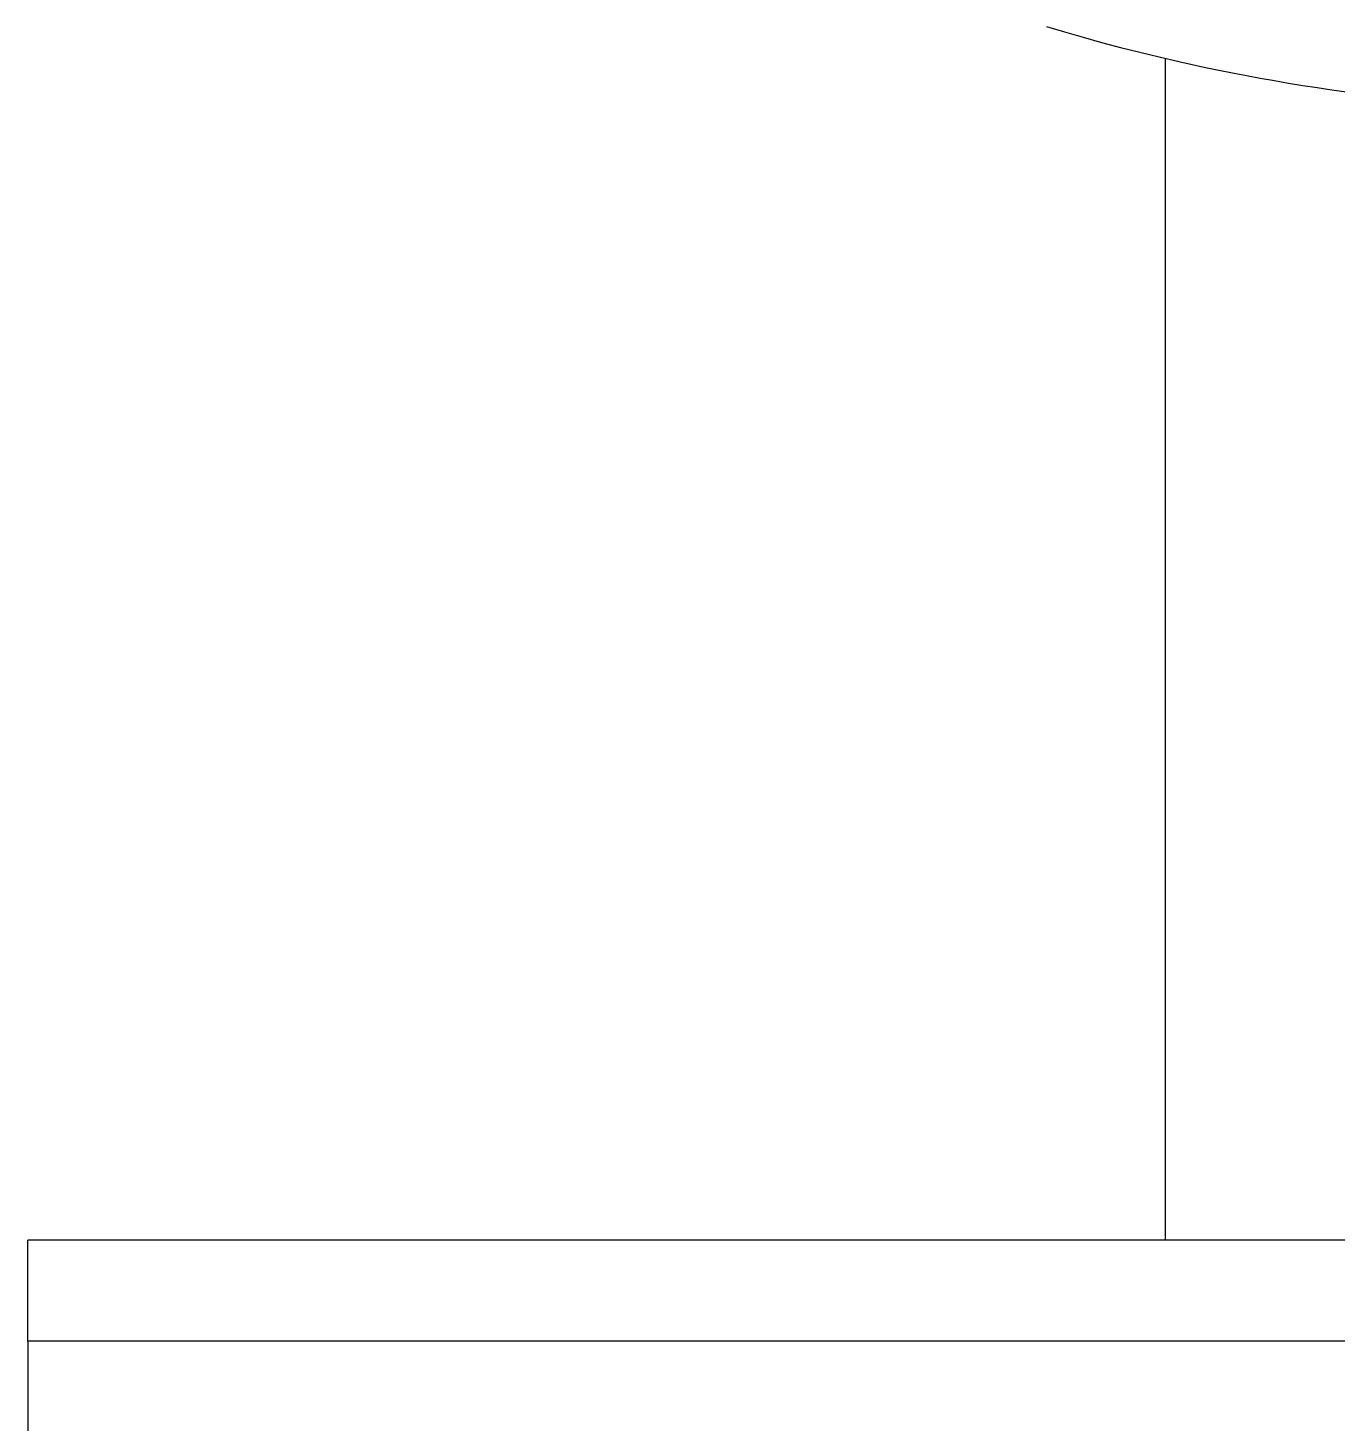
# Model space of a CAD drawing. Extents: x -13345 to 10098, y -1643 to 9113.
# Drawn here: x -8326.33 to -8318.22, y 113.27 to 121.91 of the extents above; entities that cross this region are included whole.
import ezdxf

# ---------------------------------------------------------------- set-up
doc = ezdxf.new("R2010")
doc.units = 0
doc.header["$LTSCALE"] = 192
doc.header["$MEASUREMENT"] = 0
doc.layers.get('0').update_dxf_attribs({"linetype": 'CONTINUOUS'})
doc.layers.add('UTILITIES-PLUMB', color=2, linetype='CONTINUOUS')

# ---------------------------------------------------------------- blocks, each defined once
blk = doc.blocks.new('DrinkingFountain')
for p, q in [((-19.25, 0), (19.25, 0)), ((19.25, 0), (19.25, -0.625)), ((-19.25, -0.625), (19.25, -0.625)), ((12.2018, -0.625), (12.2018, -7.9461))]:
    blk.add_line(p, q)
blk.add_lwpolyline([(12.9393, -8.1436), (12.827, -8.1101), (12.7132, -8.0774), (12.5979, -8.0456), (12.4809, -8.0146), (12.3623, -7.9845), (12.242, -7.9554), (12.12, -7.9271), (12.0377, -7.9088), (11.9547, -7.891), (11.8709, -7.8736), (11.7863, -7.8567), (11.701, -7.8402), (11.6148, -7.8243), (11.5279, -7.8088), (11.4402, -7.7938), (11.3517, -7.7794), (11.2624, -7.7655), (11.1724, -7.7521), (11.0816, -7.7393)])

msp = doc.modelspace()

# ---------------------------------------------------------------- linework, layer by layer
at = {"layer": 'UTILITIES-PLUMB'}
msp.add_lwpolyline([(-8326.329, 113.7759), (-8326.329, 101.7759), (-8287.829, 101.7759), (-8287.829, 113.7759)], dxfattribs=at)

# ---------------------------------------------------------------- block references
at = {"layer": 'UTILITIES-PLUMB', "rotation": 180}
msp.add_blockref('DrinkingFountain', (-8307.079, 113.7759), dxfattribs=at)

doc.saveas('drawing.dxf')
